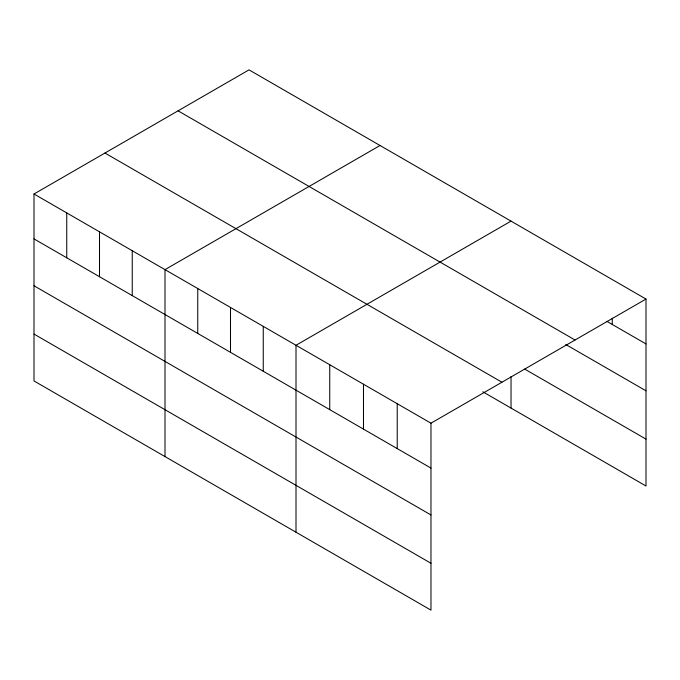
<?xml version="1.0" encoding="UTF-8"?>
<svg xmlns="http://www.w3.org/2000/svg" width="680" height="680" viewBox="0 0 680 680"><rect width="100%" height="100%" fill="white"/><g stroke="black" fill="none" stroke-linecap="round" stroke-linejoin="round"><path stroke-width="1.02" d="M34 194.004L430.975 423.19L430.975 610.138L34 380.953L34 194.004L249.025 69.861L646 299.047L646 485.996L482.825 391.791M380.026 145.494L165.002 269.637L165.002 456.586M511.029 221.119L296.004 345.27L296.004 532.219M430.975 423.19L646 299.047M606.789 321.3L646 343.935M178.066 110.823L575.042 340.017M565.751 344.479L646 390.813M524.705 369.087L646 439.118M104.958 153.034L501.933 382.228M34 238.893L430.975 468.087M34 285.77L430.975 514.964M34 334.075L430.975 563.261M612.255 318.189L612.255 324.453M511.029 376.482L511.029 408.076M397.23 403.707L397.23 448.604M363.486 384.234L363.486 429.123M329.74 364.752L329.74 409.64M263.253 326.357L263.253 371.246M230.503 307.453L230.503 352.342M197.752 288.541L197.752 333.438M132.251 250.725L132.251 295.622M99.501 231.821L99.501 276.709M66.751 212.908L66.751 257.805"/></g></svg>
